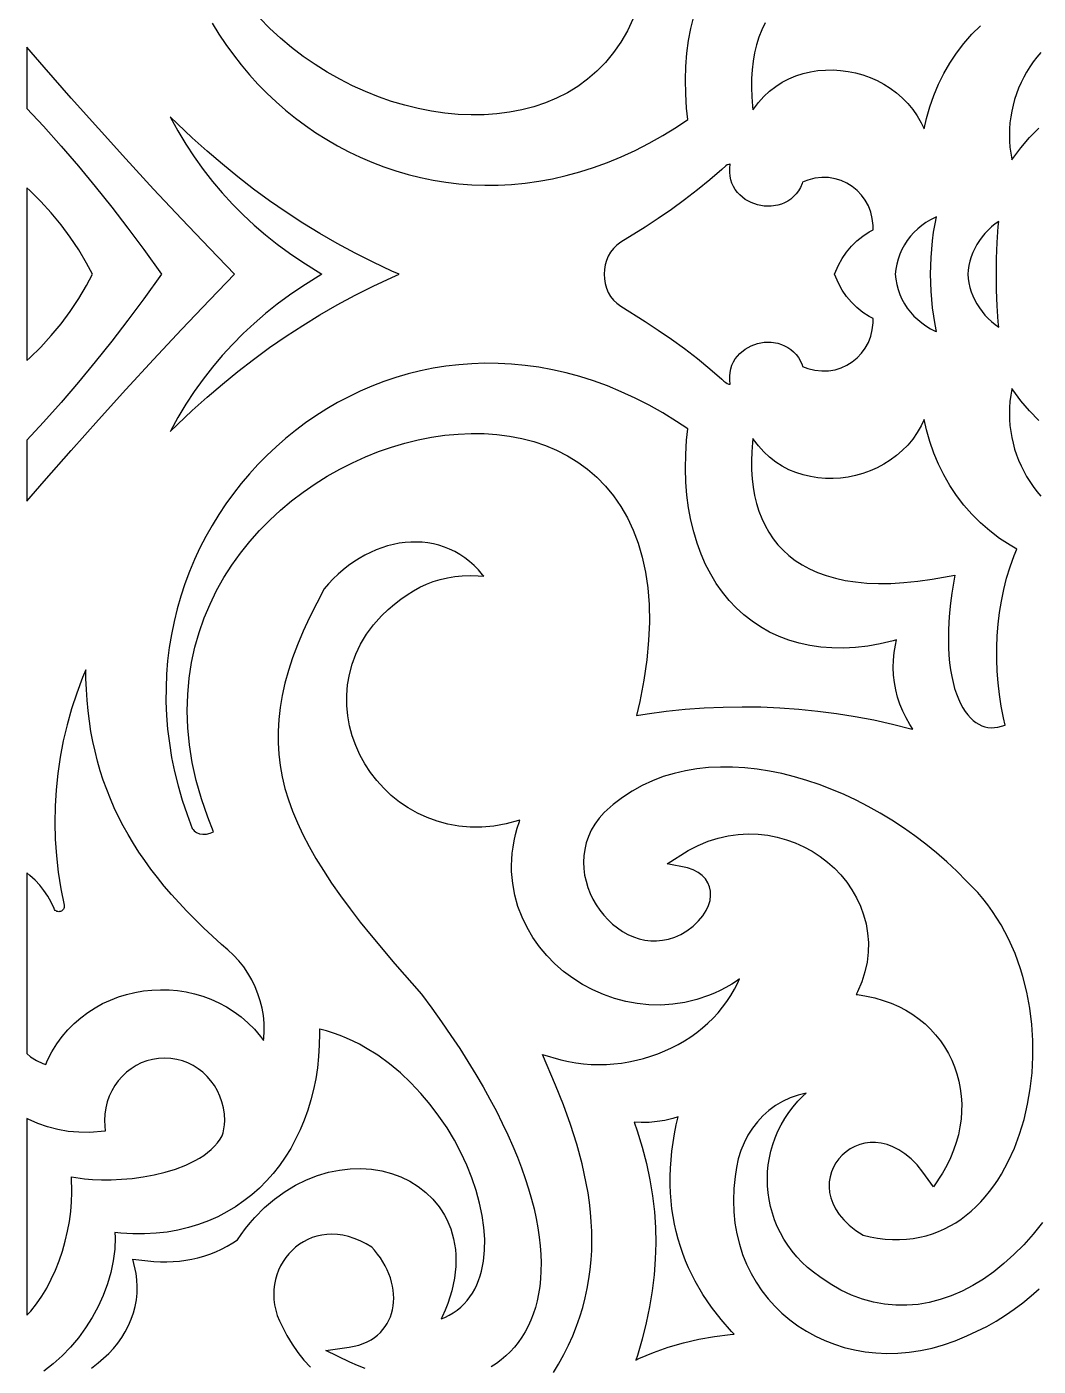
# Model space of a CAD drawing. Extents: x -375 to 375, y -1025 to 1025.
# Drawn here: x -265 to -207.8, y 379 to 454.6 of the extents above; entities that cross this region are included whole.
import ezdxf

# ---------------------------------------------------------------- set-up
doc = ezdxf.new("R2010")
doc.units = 0
doc.layers.add('LAYER_10', color=1, linetype='CONTINUOUS')

msp = doc.modelspace()

# ---------------------------------------------------------------- linework, layer by layer
at = {"layer": 'LAYER_10'}
for points in [[(-254.523, 454.844), (-254.145, 454.228), (-253.744, 453.628), (-253.322, 453.045), (-252.879, 452.479), (-252.415, 451.93), (-251.932, 451.401), (-251.43, 450.89), (-250.909, 450.4), (-250.37, 449.93), (-249.814, 449.481), (-249.242, 449.054), (-248.654, 448.649), (-248.05, 448.267), (-247.432, 447.909), (-246.8, 447.575), (-246.155, 447.266), (-245.496, 446.983), (-244.826, 446.726), (-244.144, 446.495), (-243.452, 446.292), (-242.749, 446.117), (-242.037, 445.971), (-241.315, 445.854), (-240.585, 445.767), (-239.848, 445.711), (-239.103, 445.686), (-238.352, 445.693), (-237.595, 445.732), (-236.833, 445.804), (-236.066, 445.91), (-235.295, 446.05), (-234.52, 446.226), (-233.743, 446.437), (-232.963, 446.685), (-232.181, 446.969), (-231.399, 447.292), (-230.616, 447.653), (-229.833, 448.053), (-229.05, 448.492), (-228.27, 448.972), (-227.64, 449.393), (-227.707, 450.031), (-227.756, 450.842), (-227.769, 451.63), (-227.746, 452.395), (-227.688, 453.137), (-227.596, 453.855), (-227.469, 454.547), (-227.309, 455.214)], [(-230.724, 455.11), (-231.051, 454.416), (-231.422, 453.771), (-231.835, 453.175), (-232.287, 452.627), (-232.777, 452.128), (-233.3, 451.676), (-233.856, 451.272), (-234.441, 450.914), (-235.053, 450.603), (-235.689, 450.337), (-236.347, 450.116), (-237.024, 449.939), (-237.719, 449.805), (-238.428, 449.713), (-239.151, 449.663), (-239.883, 449.654), (-240.625, 449.686), (-241.372, 449.757), (-242.123, 449.866), (-242.876, 450.014), (-243.629, 450.2), (-244.379, 450.422), (-245.125, 450.681), (-245.864, 450.976), (-246.594, 451.305), (-247.313, 451.669), (-248.019, 452.067), (-248.709, 452.499), (-249.381, 452.963), (-250.034, 453.46), (-250.664, 453.988), (-251.271, 454.548), (-251.85, 455.138)], [(-223.277, 454.858), (-223.463, 454.46), (-223.623, 454.043), (-223.757, 453.609), (-223.865, 453.158), (-223.947, 452.691), (-224.004, 452.21), (-224.035, 451.714), (-224.042, 451.206), (-224.024, 450.686), (-223.982, 450.155), (-223.957, 449.944), (-223.93, 449.988), (-223.652, 450.361), (-223.348, 450.698), (-223.02, 451.001), (-222.672, 451.268), (-222.305, 451.501), (-221.923, 451.699), (-221.528, 451.864), (-221.121, 451.995), (-220.706, 452.094), (-220.285, 452.16), (-219.859, 452.195), (-219.432, 452.199), (-219.005, 452.172), (-218.58, 452.116), (-218.159, 452.029), (-217.745, 451.913), (-217.339, 451.768), (-216.945, 451.595), (-216.563, 451.393), (-216.197, 451.163), (-215.847, 450.906), (-215.518, 450.621), (-215.211, 450.309), (-214.928, 449.97), (-214.672, 449.606), (-214.446, 449.215), (-214.282, 448.866), (-214.153, 449.452), (-213.964, 450.114), (-213.737, 450.76), (-213.471, 451.389), (-213.168, 451.999), (-212.827, 452.588), (-212.45, 453.154), (-212.035, 453.696), (-211.585, 454.211), (-211.099, 454.699)], [(-207.692, 453.188), (-207.913, 452.925), (-208.12, 452.652), (-208.314, 452.37), (-208.493, 452.081), (-208.659, 451.784), (-208.809, 451.481), (-208.945, 451.171), (-209.066, 450.855), (-209.171, 450.533), (-209.261, 450.208), (-209.335, 449.877), (-209.393, 449.544), (-209.435, 449.207), (-209.46, 448.867), (-209.468, 448.526), (-209.46, 448.183), (-209.434, 447.838), (-209.39, 447.494), (-209.329, 447.149), (-209.321, 447.113), (-209.274, 447.186), (-208.817, 447.803), (-208.327, 448.38), (-207.806, 448.915)], [(-207.806, 432.395), (-208.327, 432.931), (-208.817, 433.508), (-209.274, 434.125), (-209.321, 434.198), (-209.329, 434.162), (-209.39, 433.817), (-209.434, 433.472), (-209.46, 433.128), (-209.468, 432.785), (-209.46, 432.443), (-209.435, 432.104), (-209.393, 431.767), (-209.335, 431.433), (-209.261, 431.103), (-209.171, 430.777), (-209.066, 430.456), (-208.945, 430.14), (-208.809, 429.83), (-208.659, 429.526), (-208.493, 429.23), (-208.314, 428.94), (-208.12, 428.659), (-207.913, 428.386), (-207.692, 428.122)], [(-235.236, 378.593), (-234.945, 379.078), (-234.652, 379.611), (-234.385, 380.144), (-234.146, 380.677), (-233.932, 381.211), (-233.743, 381.745), (-233.579, 382.279), (-233.438, 382.814), (-233.321, 383.349), (-233.226, 383.885), (-233.152, 384.422), (-233.1, 384.96), (-233.069, 385.499), (-233.058, 386.038), (-233.066, 386.579), (-233.093, 387.121), (-233.138, 387.664), (-233.2, 388.208), (-233.28, 388.754), (-233.376, 389.298), (-233.616, 390.398), (-233.914, 391.5), (-234.265, 392.608), (-234.665, 393.721), (-235.11, 394.839), (-235.849, 396.559), (-234.811, 396.267), (-234.387, 396.171), (-233.961, 396.097), (-233.532, 396.043), (-233.102, 396.011), (-232.671, 396), (-232.242, 396.008), (-231.813, 396.037), (-231.388, 396.085), (-230.966, 396.153), (-230.548, 396.24), (-230.135, 396.345), (-229.729, 396.468), (-229.329, 396.61), (-228.938, 396.769), (-228.556, 396.945), (-228.184, 397.138), (-227.822, 397.347), (-227.473, 397.572), (-227.136, 397.813), (-226.812, 398.07), (-226.503, 398.341), (-226.21, 398.626), (-225.933, 398.926), (-225.672, 399.24), (-225.43, 399.566), (-225.206, 399.906), (-225.002, 400.259), (-224.819, 400.624), (-224.728, 400.834), (-224.84, 400.754), (-225.159, 400.549), (-225.482, 400.36), (-225.808, 400.189), (-226.137, 400.034), (-226.472, 399.895), (-227.139, 399.669), (-227.813, 399.505), (-228.49, 399.402), (-229.165, 399.359), (-229.835, 399.372), (-230.497, 399.44), (-231.149, 399.56), (-231.786, 399.731), (-232.407, 399.949), (-233.007, 400.214), (-233.584, 400.523), (-234.136, 400.873), (-234.658, 401.263), (-235.148, 401.69), (-235.603, 402.154), (-236.02, 402.651), (-236.395, 403.179), (-236.726, 403.738), (-237.009, 404.324), (-237.24, 404.935), (-237.418, 405.57), (-237.537, 406.221), (-237.574, 406.56), (-237.596, 406.899), (-237.601, 407.241), (-237.59, 407.588), (-237.562, 407.938), (-237.517, 408.29), (-237.455, 408.646), (-237.375, 409.003), (-237.276, 409.363), (-237.159, 409.724), (-237.128, 409.807), (-237.201, 409.781), (-237.906, 409.596), (-238.598, 409.476), (-239.276, 409.417), (-239.937, 409.417), (-240.579, 409.473), (-241.2, 409.583), (-241.8, 409.743), (-242.375, 409.952), (-242.923, 410.205), (-243.444, 410.5), (-243.936, 410.834), (-244.396, 411.205), (-244.823, 411.608), (-245.215, 412.043), (-245.571, 412.505), (-245.89, 412.992), (-246.169, 413.501), (-246.406, 414.03), (-246.601, 414.575), (-246.751, 415.134), (-246.855, 415.705), (-246.91, 416.283), (-246.915, 416.867), (-246.869, 417.453), (-246.769, 418.039), (-246.613, 418.62), (-246.401, 419.194), (-246.13, 419.758), (-245.8, 420.309), (-245.409, 420.842), (-244.954, 421.358), (-244.583, 421.702), (-244.222, 422.011), (-243.864, 422.293), (-243.504, 422.547), (-243.142, 422.774), (-242.776, 422.974), (-242.403, 423.147), (-242.022, 423.293), (-241.631, 423.412), (-241.23, 423.504), (-240.816, 423.569), (-240.389, 423.609), (-239.945, 423.624), (-239.485, 423.614), (-239.174, 423.592), (-239.236, 423.674), (-239.473, 423.949), (-239.721, 424.2), (-239.979, 424.429), (-240.247, 424.635), (-240.523, 424.818), (-240.807, 424.98), (-241.099, 425.12), (-241.398, 425.239), (-241.702, 425.337), (-242.013, 425.414), (-242.328, 425.471), (-242.647, 425.507), (-242.969, 425.523), (-243.294, 425.518), (-243.621, 425.494), (-243.949, 425.45), (-244.278, 425.386), (-244.605, 425.303), (-244.932, 425.2), (-245.256, 425.078), (-245.578, 424.938), (-245.895, 424.778), (-246.208, 424.6), (-246.515, 424.404), (-246.817, 424.19), (-247.111, 423.958), (-247.397, 423.708), (-247.674, 423.44), (-247.942, 423.156), (-248.183, 422.873), (-248.615, 422.071), (-249.019, 421.267), (-249.381, 420.485), (-249.7, 419.724), (-249.979, 418.982), (-250.216, 418.257), (-250.413, 417.548), (-250.569, 416.853), (-250.686, 416.172), (-250.762, 415.501), (-250.8, 414.84), (-250.798, 414.185), (-250.758, 413.537), (-250.679, 412.892), (-250.561, 412.248), (-250.405, 411.605), (-250.21, 410.959), (-249.977, 410.31), (-249.705, 409.656), (-249.395, 408.995), (-249.047, 408.326), (-248.66, 407.647), (-248.235, 406.956), (-247.771, 406.253), (-247.27, 405.536), (-246.73, 404.802), (-246.153, 404.052), (-245.539, 403.284), (-244.198, 401.683), (-242.699, 399.98), (-242.109, 399.184), (-241.554, 398.409), (-241.029, 397.648), (-240.532, 396.899), (-240.063, 396.164), (-239.621, 395.442), (-239.207, 394.734), (-238.82, 394.039), (-238.459, 393.358), (-238.124, 392.69), (-237.815, 392.035), (-237.53, 391.395), (-237.271, 390.768), (-237.036, 390.155), (-236.824, 389.556), (-236.636, 388.97), (-236.472, 388.399), (-236.33, 387.842), (-236.21, 387.298), (-236.112, 386.769), (-236.035, 386.254), (-235.98, 385.753), (-235.946, 385.267), (-235.932, 384.795), (-235.938, 384.337), (-235.963, 383.894), (-236.008, 383.466), (-236.072, 383.053), (-236.155, 382.654), (-236.256, 382.271), (-236.375, 381.903), (-236.511, 381.55), (-236.665, 381.213), (-236.836, 380.892), (-237.023, 380.587), (-237.225, 380.299), (-237.443, 380.027), (-237.676, 379.773), (-237.923, 379.535), (-238.184, 379.315), (-238.459, 379.112), (-238.745, 378.927)], [(-261.335, 378.837), (-260.971, 379.149), (-260.654, 379.402), (-260.368, 379.666), (-260.102, 379.951), (-259.855, 380.254), (-259.631, 380.573), (-259.429, 380.906), (-259.252, 381.25), (-259.1, 381.605), (-258.973, 381.968), (-258.874, 382.336), (-258.804, 382.709), (-258.762, 383.083), (-258.751, 383.457), (-258.771, 383.829), (-258.823, 384.198), (-259.01, 384.999), (-257.818, 384.871), (-257.45, 384.853), (-257.084, 384.851), (-256.723, 384.865), (-256.366, 384.894), (-256.014, 384.94), (-255.667, 385.002), (-255.325, 385.081), (-254.986, 385.177), (-254.653, 385.291), (-254.323, 385.422), (-253.998, 385.571), (-253.677, 385.739), (-253.361, 385.926), (-253.091, 386.103), (-252.885, 386.402), (-252.634, 386.737), (-252.376, 387.056), (-252.109, 387.36), (-251.562, 387.913), (-250.992, 388.402), (-250.404, 388.828), (-249.802, 389.191), (-249.189, 389.492), (-248.571, 389.733), (-247.95, 389.915), (-247.33, 390.039), (-246.715, 390.107), (-246.11, 390.12), (-245.517, 390.079), (-244.94, 389.986), (-244.384, 389.841), (-243.852, 389.646), (-243.348, 389.403), (-242.875, 389.112), (-242.439, 388.774), (-242.043, 388.391), (-241.694, 387.967), (-241.534, 387.734), (-241.389, 387.495), (-241.258, 387.245), (-241.14, 386.986), (-241.037, 386.717), (-240.948, 386.439), (-240.875, 386.153), (-240.818, 385.857), (-240.777, 385.554), (-240.752, 385.242), (-240.745, 384.923), (-240.756, 384.596), (-240.784, 384.262), (-240.831, 383.922), (-240.896, 383.575), (-240.98, 383.221), (-241.084, 382.861), (-241.207, 382.495), (-241.351, 382.123), (-241.515, 381.746), (-241.57, 381.633), (-241.379, 381.711), (-241.129, 381.836), (-240.895, 381.975), (-240.677, 382.127), (-240.475, 382.293), (-240.287, 382.472), (-240.115, 382.663), (-239.956, 382.866), (-239.812, 383.082), (-239.682, 383.309), (-239.565, 383.548), (-239.462, 383.797), (-239.372, 384.058), (-239.296, 384.328), (-239.234, 384.608), (-239.185, 384.894), (-239.126, 385.503), (-239.12, 386.138), (-239.165, 386.798), (-239.262, 387.478), (-239.408, 388.175), (-239.602, 388.882), (-239.843, 389.596), (-240.13, 390.311), (-240.461, 391.023), (-240.834, 391.727), (-241.249, 392.418), (-241.702, 393.092), (-242.194, 393.744), (-242.722, 394.37), (-243.284, 394.965), (-243.879, 395.525), (-244.506, 396.045), (-245.162, 396.521), (-245.849, 396.95), (-246.198, 397.143), (-246.557, 397.324), (-246.922, 397.49), (-247.292, 397.642), (-247.669, 397.778), (-248.051, 397.898), (-248.439, 398.003), (-248.463, 398.008), (-248.455, 397.747), (-248.466, 397.095), (-248.505, 396.453), (-248.572, 395.821), (-248.667, 395.2), (-248.79, 394.592), (-248.939, 393.998), (-249.116, 393.418), (-249.319, 392.854), (-249.548, 392.306), (-249.803, 391.776), (-250.083, 391.264), (-250.388, 390.772), (-250.718, 390.301), (-251.073, 389.851), (-251.451, 389.424), (-251.853, 389.021), (-252.278, 388.643), (-252.725, 388.291), (-253.195, 387.966), (-253.686, 387.669), (-254.199, 387.402), (-254.733, 387.164), (-255.287, 386.957), (-255.86, 386.783), (-256.453, 386.642), (-257.064, 386.535), (-257.694, 386.463), (-258.341, 386.427), (-259.006, 386.427), (-259.687, 386.465), (-260.017, 386.502), (-260.007, 386.23), (-260.031, 385.577), (-260.114, 384.916), (-260.253, 384.257), (-260.444, 383.603), (-260.685, 382.958), (-260.971, 382.328), (-261.301, 381.715), (-261.672, 381.126), (-262.08, 380.563), (-262.524, 380.031), (-262.999, 379.535), (-263.505, 379.08), (-264.038, 378.67)], [(-207.596, 387.068), (-208.118, 386.421), (-208.655, 385.82), (-209.206, 385.264), (-209.771, 384.754), (-210.347, 384.292), (-210.935, 383.878), (-211.533, 383.512), (-212.14, 383.196), (-212.754, 382.931), (-213.374, 382.717), (-213.999, 382.556), (-214.628, 382.448), (-215.259, 382.395), (-215.89, 382.396), (-216.521, 382.454), (-217.148, 382.569), (-217.771, 382.741), (-218.387, 382.97), (-218.996, 383.257), (-219.596, 383.603), (-220.179, 384.004), (-220.535, 384.26), (-220.873, 384.536), (-221.188, 384.828), (-221.48, 385.135), (-221.748, 385.456), (-221.992, 385.789), (-222.214, 386.133), (-222.411, 386.487), (-222.585, 386.85), (-222.736, 387.221), (-222.863, 387.599), (-222.966, 387.982), (-223.046, 388.369), (-223.102, 388.759), (-223.134, 389.152), (-223.143, 389.545), (-223.129, 389.939), (-223.091, 390.331), (-223.029, 390.721), (-222.944, 391.107), (-222.835, 391.488), (-222.702, 391.864), (-222.547, 392.233), (-222.367, 392.593), (-222.165, 392.945), (-221.938, 393.286), (-221.689, 393.615), (-221.416, 393.932), (-221.12, 394.235), (-220.951, 394.388), (-221.412, 394.275), (-221.86, 394.118), (-222.283, 393.919), (-222.681, 393.683), (-223.052, 393.41), (-223.395, 393.103), (-223.708, 392.764), (-223.991, 392.396), (-224.242, 392), (-224.459, 391.58), (-224.641, 391.136), (-224.786, 390.672), (-224.893, 390.19), (-224.962, 389.683), (-225.033, 388.994), (-225.058, 388.326), (-225.037, 387.677), (-224.974, 387.046), (-224.87, 386.434), (-224.725, 385.843), (-224.542, 385.273), (-224.323, 384.724), (-224.068, 384.199), (-223.78, 383.697), (-223.459, 383.219), (-223.107, 382.768), (-222.726, 382.343), (-222.317, 381.945), (-221.881, 381.576), (-221.421, 381.237), (-220.937, 380.928), (-220.43, 380.65), (-219.904, 380.406), (-219.358, 380.195), (-218.795, 380.018), (-218.216, 379.878), (-217.622, 379.774), (-217.015, 379.708), (-216.397, 379.681), (-215.769, 379.694), (-215.132, 379.747), (-214.488, 379.843), (-213.838, 379.982), (-213.184, 380.165), (-212.528, 380.394), (-211.866, 380.67), (-211.299, 380.926), (-210.748, 381.205), (-210.212, 381.507), (-209.691, 381.831), (-209.187, 382.176), (-208.7, 382.543), (-208.23, 382.929), (-207.777, 383.335)], [(-245.877, 378.819), (-246.309, 378.994), (-246.743, 379.188), (-248.106, 379.849), (-246.773, 380.023), (-246.49, 380.079), (-246.226, 380.151), (-245.98, 380.238), (-245.752, 380.339), (-245.542, 380.453), (-245.349, 380.579), (-245.173, 380.717), (-245.014, 380.865), (-244.87, 381.023), (-244.743, 381.19), (-244.63, 381.366), (-244.533, 381.55), (-244.45, 381.742), (-244.383, 381.941), (-244.33, 382.147), (-244.292, 382.359), (-244.27, 382.576), (-244.262, 382.797), (-244.269, 383.023), (-244.292, 383.251), (-244.329, 383.481), (-244.382, 383.712), (-244.449, 383.944), (-244.532, 384.175), (-244.629, 384.404), (-244.742, 384.632), (-244.87, 384.856), (-245.012, 385.076), (-245.169, 385.292), (-245.341, 385.502), (-245.504, 385.679), (-245.818, 385.868), (-246.156, 386.039), (-246.489, 386.175), (-246.815, 386.279), (-247.134, 386.352), (-247.445, 386.396), (-247.749, 386.411), (-248.043, 386.4), (-248.328, 386.364), (-248.603, 386.303), (-248.868, 386.22), (-249.121, 386.115), (-249.363, 385.989), (-249.592, 385.844), (-249.807, 385.681), (-250.008, 385.5), (-250.194, 385.303), (-250.364, 385.092), (-250.517, 384.866), (-250.652, 384.629), (-250.769, 384.38), (-250.866, 384.121), (-250.942, 383.853), (-250.998, 383.578), (-251.031, 383.296), (-251.042, 383.008), (-251.029, 382.716), (-250.992, 382.421), (-250.929, 382.124), (-250.839, 381.825), (-250.722, 381.526), (-250.573, 381.221), (-250.299, 380.693), (-250.001, 380.2), (-249.678, 379.737), (-249.332, 379.303), (-248.963, 378.898)]]:
    msp.add_lwpolyline(points, dxfattribs=at)
for points in [[(-260.949, 448.886), (-262.489, 450.611), (-264.014, 452.348), (-264.998, 453.485), (-264.998, 450.026), (-264.062, 449.016), (-263.063, 447.897), (-262.084, 446.761), (-261.128, 445.609), (-260.192, 444.439), (-259.279, 443.254), (-258.388, 442.052), (-257.391, 440.655), (-258.388, 439.258), (-259.279, 438.057), (-260.192, 436.871), (-261.128, 435.702), (-262.084, 434.549), (-263.063, 433.413), (-264.062, 432.295), (-264.998, 431.284), (-264.998, 427.825), (-264.014, 428.963), (-262.489, 430.699), (-260.949, 432.424), (-259.396, 434.138), (-257.829, 435.839), (-256.248, 437.529), (-254.654, 439.207), (-253.255, 440.655), (-254.654, 442.104), (-256.248, 443.782), (-257.829, 445.471), (-259.396, 447.173)], [(-255.538, 434.028), (-256.015, 433.305), (-256.465, 432.559), (-256.885, 431.791), (-256.9, 431.762), (-256.488, 432.164), (-255.652, 432.947), (-254.805, 433.706), (-253.944, 434.442), (-253.07, 435.154), (-252.179, 435.843), (-251.272, 436.508), (-250.348, 437.148), (-249.404, 437.765), (-248.44, 438.357), (-247.455, 438.924), (-246.448, 439.466), (-245.417, 439.983), (-244.362, 440.475), (-243.944, 440.655), (-244.362, 440.836), (-245.417, 441.328), (-246.448, 441.845), (-247.455, 442.387), (-248.44, 442.954), (-249.404, 443.546), (-250.348, 444.162), (-251.272, 444.803), (-252.179, 445.468), (-253.07, 446.157), (-253.944, 446.869), (-254.805, 447.605), (-255.652, 448.364), (-256.488, 449.146), (-256.9, 449.549), (-256.885, 449.519), (-256.465, 448.752), (-256.015, 448.006), (-255.538, 447.282), (-255.034, 446.581), (-254.504, 445.903), (-253.949, 445.249), (-253.37, 444.619), (-252.769, 444.013), (-252.146, 443.433), (-251.502, 442.877), (-250.839, 442.348), (-250.156, 441.846), (-249.457, 441.37), (-248.315, 440.655), (-249.457, 439.941), (-250.156, 439.465), (-250.839, 438.962), (-251.502, 438.433), (-252.146, 437.878), (-252.769, 437.297), (-253.37, 436.692), (-253.949, 436.062), (-254.504, 435.407), (-255.034, 434.729)], [(-226.39, 445.994), (-227.097, 445.419), (-227.827, 444.861), (-228.569, 444.322), (-229.311, 443.808), (-230.044, 443.322), (-231.419, 442.464), (-231.652, 442.299), (-231.844, 442.116), (-232.005, 441.909), (-232.137, 441.682), (-232.24, 441.439), (-232.312, 441.184), (-232.354, 440.923), (-232.365, 440.655), (-232.354, 440.387), (-232.312, 440.126), (-232.24, 439.872), (-232.137, 439.629), (-232.005, 439.402), (-231.844, 439.195), (-231.652, 439.011), (-231.419, 438.846), (-230.044, 437.988), (-229.311, 437.503), (-228.569, 436.989), (-227.827, 436.45), (-227.097, 435.891), (-226.39, 435.317), (-225.716, 434.73), (-225.598, 434.618), (-225.498, 434.538), (-225.407, 434.482), (-225.33, 434.45), (-225.269, 434.44), (-225.239, 434.443), (-225.267, 434.669), (-225.272, 434.894), (-225.251, 435.111), (-225.208, 435.319), (-225.143, 435.516), (-225.058, 435.701), (-224.955, 435.873), (-224.837, 436.032), (-224.699, 436.181), (-224.403, 436.422), (-224.064, 436.611), (-223.699, 436.74), (-223.317, 436.809), (-222.928, 436.814), (-222.549, 436.754), (-222.354, 436.694), (-222.171, 436.617), (-221.994, 436.522), (-221.826, 436.406), (-221.668, 436.271), (-221.522, 436.116), (-221.391, 435.941), (-221.276, 435.746), (-221.178, 435.533), (-221.151, 435.451), (-220.855, 435.334), (-220.453, 435.233), (-220.061, 435.189), (-219.681, 435.198), (-219.316, 435.257), (-218.97, 435.362), (-218.644, 435.51), (-218.342, 435.699), (-218.066, 435.926), (-217.822, 436.187), (-217.611, 436.479), (-217.436, 436.8), (-217.302, 437.147), (-217.212, 437.516), (-217.168, 437.906), (-217.172, 438.147), (-217.385, 438.258), (-217.749, 438.496), (-218.086, 438.768), (-218.393, 439.071), (-218.67, 439.403), (-218.915, 439.761), (-219.125, 440.142), (-219.348, 440.655), (-219.125, 441.169), (-218.915, 441.55), (-218.67, 441.908), (-218.393, 442.24), (-218.086, 442.543), (-217.749, 442.815), (-217.385, 443.053), (-217.172, 443.164), (-217.168, 443.405), (-217.212, 443.795), (-217.302, 444.164), (-217.436, 444.511), (-217.611, 444.831), (-217.822, 445.124), (-218.066, 445.385), (-218.342, 445.611), (-218.644, 445.8), (-218.97, 445.949), (-219.316, 446.054), (-219.681, 446.113), (-220.061, 446.122), (-220.453, 446.077), (-220.859, 445.975), (-221.059, 445.904), (-221.149, 445.865), (-221.178, 445.778), (-221.276, 445.564), (-221.391, 445.37), (-221.522, 445.195), (-221.668, 445.04), (-221.826, 444.904), (-221.994, 444.789), (-222.171, 444.693), (-222.354, 444.617), (-222.549, 444.557), (-222.928, 444.496), (-223.317, 444.502), (-223.699, 444.571), (-224.064, 444.7), (-224.397, 444.885), (-224.558, 445.005), (-224.704, 445.135), (-224.837, 445.279), (-224.955, 445.438), (-225.058, 445.609), (-225.143, 445.794), (-225.208, 445.991), (-225.251, 446.199), (-225.272, 446.416), (-225.267, 446.642), (-225.239, 446.868), (-225.269, 446.871), (-225.33, 446.86), (-225.407, 446.829), (-225.492, 446.776), (-225.721, 446.576)], [(-263.061, 443.453), (-263.617, 444.125), (-264.208, 444.769), (-264.833, 445.384), (-264.998, 445.531), (-264.998, 440.655), (-264.998, 435.78), (-264.833, 435.927), (-264.208, 436.542), (-263.617, 437.186), (-263.061, 437.858), (-262.541, 438.556), (-262.059, 439.279), (-261.615, 440.025), (-261.283, 440.655), (-261.615, 441.285), (-262.059, 442.032), (-262.541, 442.755)], [(-214.648, 438.089), (-214.421, 437.901), (-214.18, 437.731), (-213.926, 437.579), (-213.661, 437.447), (-213.593, 437.42), (-213.67, 437.814), (-213.806, 438.757), (-213.885, 439.704), (-213.919, 440.655), (-213.885, 441.607), (-213.806, 442.551), (-213.746, 443.026), (-213.67, 443.499), (-213.593, 443.891), (-213.661, 443.863), (-213.926, 443.732), (-214.18, 443.58), (-214.421, 443.41), (-214.648, 443.222), (-214.86, 443.017), (-215.056, 442.798), (-215.234, 442.565), (-215.395, 442.318), (-215.536, 442.061), (-215.657, 441.792), (-215.756, 441.515), (-215.834, 441.229), (-215.888, 440.936), (-215.916, 440.655), (-215.888, 440.375), (-215.834, 440.082), (-215.756, 439.796), (-215.657, 439.518), (-215.536, 439.25), (-215.395, 438.992), (-215.234, 438.746), (-215.056, 438.513), (-214.86, 438.293)], [(-211.163, 438.757), (-211.011, 438.548), (-210.845, 438.349), (-210.666, 438.159), (-210.472, 437.981), (-210.266, 437.814), (-210.065, 437.673), (-210.098, 437.966), (-210.165, 438.863), (-210.199, 439.761), (-210.2, 440.655), (-210.199, 441.549), (-210.165, 442.448), (-210.098, 443.344), (-210.065, 443.637), (-210.266, 443.496), (-210.472, 443.33), (-210.666, 443.151), (-210.845, 442.962), (-211.011, 442.763), (-211.163, 442.554), (-211.3, 442.337), (-211.422, 442.111), (-211.528, 441.879), (-211.619, 441.641), (-211.693, 441.396), (-211.751, 441.147), (-211.792, 440.894), (-211.814, 440.655), (-211.792, 440.417), (-211.751, 440.163), (-211.693, 439.914), (-211.619, 439.67), (-211.528, 439.431), (-211.422, 439.199), (-211.3, 438.974)], [(-254.269, 422.782), (-253.857, 423.517), (-253.406, 424.224), (-252.92, 424.903), (-252.401, 425.552), (-251.85, 426.173), (-251.271, 426.763), (-250.664, 427.322), (-250.034, 427.851), (-249.381, 428.347), (-248.709, 428.812), (-248.019, 429.243), (-247.313, 429.641), (-246.594, 430.006), (-245.864, 430.335), (-245.125, 430.63), (-244.379, 430.888), (-243.629, 431.111), (-242.876, 431.296), (-242.123, 431.444), (-241.372, 431.554), (-240.625, 431.625), (-239.883, 431.656), (-239.151, 431.647), (-238.428, 431.597), (-237.719, 431.506), (-237.024, 431.372), (-236.347, 431.195), (-235.689, 430.974), (-235.053, 430.708), (-234.441, 430.396), (-233.856, 430.039), (-233.3, 429.635), (-232.777, 429.183), (-232.287, 428.683), (-231.835, 428.136), (-231.422, 427.539), (-231.051, 426.895), (-230.724, 426.201), (-230.444, 425.458), (-230.212, 424.667), (-230.031, 423.826), (-229.903, 422.935), (-229.829, 421.993), (-229.812, 421.001), (-229.854, 419.958), (-229.957, 418.863), (-230.122, 417.716), (-230.351, 416.515), (-230.54, 415.717), (-229.928, 415.817), (-228.861, 415.959), (-227.792, 416.071), (-226.721, 416.15), (-225.649, 416.199), (-224.577, 416.217), (-223.505, 416.203), (-222.434, 416.158), (-221.365, 416.082), (-220.299, 415.975), (-219.236, 415.837), (-218.177, 415.668), (-217.123, 415.469), (-216.074, 415.238), (-215.032, 414.976), (-214.918, 414.944), (-215.094, 415.209), (-215.307, 415.582), (-215.493, 415.966), (-215.652, 416.36), (-215.783, 416.763), (-215.887, 417.173), (-215.963, 417.588), (-216.01, 418.009), (-216.028, 418.432), (-216.018, 418.856), (-215.978, 419.281), (-215.908, 419.704), (-215.84, 419.99), (-216.043, 419.932), (-216.765, 419.766), (-217.472, 419.645), (-218.163, 419.567), (-218.837, 419.532), (-219.493, 419.539), (-220.131, 419.588), (-220.75, 419.678), (-221.348, 419.809), (-221.926, 419.98), (-222.482, 420.19), (-223.015, 420.438), (-223.524, 420.724), (-224.009, 421.047), (-224.467, 421.406), (-224.9, 421.8), (-225.304, 422.228), (-225.681, 422.689), (-226.029, 423.182), (-226.347, 423.706), (-226.634, 424.261), (-226.891, 424.845), (-227.116, 425.457), (-227.309, 426.097), (-227.469, 426.763), (-227.596, 427.456), (-227.688, 428.173), (-227.746, 428.915), (-227.769, 429.681), (-227.756, 430.469), (-227.707, 431.28), (-227.64, 431.917), (-228.27, 432.338), (-229.05, 432.819), (-229.833, 433.258), (-230.616, 433.658), (-231.399, 434.019), (-232.181, 434.341), (-232.963, 434.626), (-233.743, 434.873), (-234.52, 435.085), (-235.295, 435.26), (-236.066, 435.401), (-236.833, 435.507), (-237.595, 435.579), (-238.352, 435.618), (-239.103, 435.625), (-239.848, 435.6), (-240.585, 435.543), (-241.315, 435.456), (-242.037, 435.339), (-242.749, 435.193), (-243.452, 435.018), (-244.144, 434.815), (-244.826, 434.585), (-245.496, 434.328), (-246.155, 434.045), (-246.8, 433.736), (-247.432, 433.402), (-248.05, 433.044), (-248.654, 432.662), (-249.242, 432.257), (-249.814, 431.83), (-250.37, 431.381), (-250.909, 430.911), (-251.43, 430.42), (-251.932, 429.91), (-252.415, 429.38), (-252.879, 428.832), (-253.322, 428.266), (-253.744, 427.682), (-254.145, 427.082), (-254.523, 426.466), (-254.879, 425.835), (-255.211, 425.188), (-255.518, 424.528), (-255.801, 423.854), (-256.059, 423.168), (-256.291, 422.469), (-256.496, 421.758), (-256.673, 421.037), (-256.823, 420.305), (-256.944, 419.563), (-257.036, 418.813), (-257.098, 418.054), (-257.13, 417.287), (-257.131, 416.512), (-257.1, 415.731), (-257.037, 414.944), (-256.941, 414.152), (-256.811, 413.355), (-256.647, 412.553), (-256.447, 411.748), (-256.213, 410.94), (-255.942, 410.129), (-255.645, 409.346), (-255.599, 409.278), (-255.537, 409.21), (-255.47, 409.152), (-255.405, 409.11), (-255.232, 409.04), (-255.047, 409.011), (-254.847, 409.021), (-254.64, 409.07), (-254.446, 409.154), (-254.775, 409.971), (-255.132, 411.019), (-255.421, 412.051), (-255.642, 413.063), (-255.798, 414.057), (-255.892, 415.031), (-255.925, 415.985), (-255.899, 416.917), (-255.817, 417.827), (-255.681, 418.715), (-255.493, 419.578), (-255.256, 420.418), (-254.971, 421.232), (-254.642, 422.02)], [(-221.121, 429.316), (-221.528, 429.447), (-221.923, 429.612), (-222.305, 429.81), (-222.672, 430.043), (-223.02, 430.31), (-223.348, 430.612), (-223.652, 430.95), (-223.93, 431.323), (-223.957, 431.367), (-223.982, 431.155), (-224.024, 430.625), (-224.042, 430.105), (-224.035, 429.596), (-224.004, 429.101), (-223.947, 428.62), (-223.865, 428.153), (-223.757, 427.702), (-223.623, 427.268), (-223.463, 426.851), (-223.277, 426.453), (-223.063, 426.073), (-222.822, 425.713), (-222.553, 425.374), (-222.255, 425.055), (-221.928, 424.758), (-221.571, 424.483), (-221.182, 424.231), (-220.762, 424.004), (-220.309, 423.801), (-219.822, 423.625), (-219.301, 423.477), (-218.745, 423.357), (-218.154, 423.266), (-217.526, 423.207), (-216.862, 423.18), (-216.161, 423.187), (-215.423, 423.228), (-214.647, 423.306), (-213.832, 423.42), (-212.557, 423.647), (-212.718, 422.634), (-212.791, 422.072), (-212.848, 421.529), (-212.886, 421.007), (-212.909, 420.505), (-212.915, 420.024), (-212.906, 419.563), (-212.882, 419.124), (-212.844, 418.706), (-212.792, 418.31), (-212.727, 417.935), (-212.65, 417.583), (-212.561, 417.253), (-212.46, 416.946), (-212.35, 416.662), (-212.23, 416.401), (-212.102, 416.163), (-211.965, 415.949), (-211.822, 415.758), (-211.673, 415.59), (-211.518, 415.446), (-211.358, 415.323), (-211.195, 415.223), (-211.027, 415.144), (-210.855, 415.086), (-210.678, 415.049), (-210.496, 415.032), (-210.308, 415.036), (-210.115, 415.062), (-209.915, 415.11), (-209.713, 415.18), (-209.802, 415.583), (-209.925, 416.242), (-210.024, 416.902), (-210.1, 417.565), (-210.152, 418.228), (-210.179, 418.892), (-210.181, 419.555), (-210.157, 420.216), (-210.106, 420.876), (-210.027, 421.534), (-209.921, 422.188), (-209.785, 422.838), (-209.621, 423.483), (-209.426, 424.122), (-209.201, 424.755), (-209.051, 425.12), (-209.431, 425.337), (-210.021, 425.729), (-210.577, 426.155), (-211.099, 426.612), (-211.585, 427.099), (-212.035, 427.615), (-212.45, 428.157), (-212.827, 428.723), (-213.168, 429.312), (-213.471, 429.922), (-213.737, 430.551), (-213.964, 431.197), (-214.153, 431.859), (-214.282, 432.445), (-214.446, 432.095), (-214.672, 431.705), (-214.928, 431.34), (-215.211, 431.002), (-215.518, 430.69), (-215.847, 430.405), (-216.197, 430.147), (-216.563, 429.918), (-216.945, 429.716), (-217.339, 429.542), (-217.745, 429.397), (-218.159, 429.282), (-218.58, 429.195), (-219.005, 429.138), (-219.432, 429.111), (-219.859, 429.115), (-220.285, 429.15), (-220.706, 429.217)], [(-258.662, 408.009), (-258.976, 408.498), (-259.272, 408.991), (-259.549, 409.489), (-259.809, 409.993), (-260.051, 410.502), (-260.276, 411.017), (-260.483, 411.538), (-260.673, 412.067), (-260.846, 412.603), (-261.002, 413.146), (-261.141, 413.698), (-261.263, 414.258), (-261.369, 414.827), (-261.458, 415.405), (-261.531, 415.993), (-261.588, 416.591), (-261.629, 417.2), (-261.654, 417.82), (-261.662, 418.304), (-261.847, 417.869), (-262.177, 416.989), (-262.469, 416.097), (-262.722, 415.196), (-262.936, 414.288), (-263.111, 413.372), (-263.246, 412.45), (-263.341, 411.524), (-263.397, 410.594), (-263.414, 409.662), (-263.39, 408.73), (-263.326, 407.797), (-263.221, 406.866), (-263.077, 405.937), (-262.89, 405.005), (-262.883, 404.941), (-262.888, 404.881), (-262.903, 404.826), (-262.927, 404.778), (-262.96, 404.735), (-262.999, 404.7), (-263.043, 404.671), (-263.091, 404.651), (-263.141, 404.638), (-263.193, 404.634), (-263.245, 404.639), (-263.296, 404.653), (-263.344, 404.677), (-263.388, 404.711), (-263.426, 404.757), (-263.458, 404.813), (-263.624, 405.177), (-263.813, 405.514), (-264.027, 405.835), (-264.267, 406.138), (-264.531, 406.423), (-264.817, 406.688), (-264.998, 406.83), (-264.998, 396.618), (-264.788, 396.444), (-264.45, 396.229), (-264.082, 396.058), (-263.927, 396.009), (-263.826, 396.248), (-263.58, 396.72), (-263.305, 397.164), (-263.002, 397.579), (-262.673, 397.964), (-262.32, 398.32), (-261.945, 398.646), (-261.551, 398.941), (-261.139, 399.206), (-260.712, 399.441), (-260.27, 399.646), (-259.817, 399.82), (-259.354, 399.963), (-258.883, 400.076), (-258.406, 400.158), (-257.924, 400.209), (-257.441, 400.229), (-256.956, 400.218), (-256.473, 400.176), (-255.993, 400.102), (-255.518, 399.996), (-255.05, 399.859), (-254.591, 399.69), (-254.142, 399.488), (-253.707, 399.254), (-253.286, 398.987), (-252.882, 398.688), (-252.496, 398.356), (-252.132, 397.991), (-251.79, 397.593), (-251.613, 397.352), (-251.597, 397.478), (-251.576, 397.909), (-251.586, 398.338), (-251.627, 398.763), (-251.699, 399.184), (-251.801, 399.597), (-251.932, 400.003), (-252.092, 400.398), (-252.28, 400.783), (-252.496, 401.156), (-252.739, 401.514), (-253.009, 401.856), (-253.306, 402.182), (-253.628, 402.488), (-253.991, 402.787), (-255.013, 403.731), (-255.955, 404.671), (-256.82, 405.613), (-257.226, 406.088), (-257.613, 406.564), (-257.981, 407.043), (-258.331, 407.524)], [(-227.611, 408.09), (-227.053, 408.379), (-226.49, 408.613), (-225.923, 408.794), (-225.355, 408.922), (-224.789, 409), (-224.228, 409.03), (-223.672, 409.014), (-223.126, 408.953), (-222.591, 408.85), (-222.07, 408.705), (-221.565, 408.522), (-221.078, 408.302), (-220.611, 408.047), (-220.167, 407.759), (-219.748, 407.439), (-219.356, 407.089), (-218.993, 406.711), (-218.662, 406.307), (-218.365, 405.878), (-218.105, 405.427), (-217.883, 404.955), (-217.703, 404.463), (-217.567, 403.954), (-217.478, 403.43), (-217.437, 402.894), (-217.447, 402.347), (-217.512, 401.791), (-217.631, 401.23), (-217.809, 400.665), (-218.046, 400.099), (-218.121, 399.956), (-218.057, 399.95), (-217.549, 399.87), (-217.061, 399.762), (-216.593, 399.626), (-216.145, 399.463), (-215.719, 399.275), (-215.314, 399.063), (-214.932, 398.827), (-214.572, 398.57), (-214.235, 398.291), (-213.922, 397.994), (-213.633, 397.678), (-213.368, 397.344), (-213.129, 396.996), (-212.915, 396.632), (-212.727, 396.255), (-212.565, 395.867), (-212.429, 395.467), (-212.321, 395.058), (-212.24, 394.641), (-212.187, 394.217), (-212.162, 393.787), (-212.165, 393.352), (-212.197, 392.915), (-212.258, 392.475), (-212.348, 392.035), (-212.468, 391.595), (-212.618, 391.157), (-212.799, 390.722), (-213.009, 390.291), (-213.251, 389.865), (-213.76, 389.082), (-214.349, 389.924), (-214.685, 390.328), (-215.025, 390.67), (-215.367, 390.952), (-215.709, 391.179), (-216.048, 391.353), (-216.382, 391.479), (-216.71, 391.558), (-217.03, 391.596), (-217.34, 391.594), (-217.64, 391.555), (-217.927, 391.481), (-218.2, 391.375), (-218.456, 391.24), (-218.693, 391.076), (-218.909, 390.888), (-219.103, 390.677), (-219.27, 390.446), (-219.41, 390.197), (-219.521, 389.934), (-219.6, 389.658), (-219.645, 389.372), (-219.655, 389.077), (-219.628, 388.775), (-219.56, 388.469), (-219.45, 388.158), (-219.293, 387.846), (-219.087, 387.533), (-218.829, 387.223), (-218.514, 386.917), (-218.141, 386.619), (-217.739, 386.355), (-217.342, 386.263), (-216.911, 386.187), (-216.489, 386.137), (-216.078, 386.111), (-215.676, 386.109), (-215.284, 386.131), (-214.902, 386.175), (-214.53, 386.241), (-214.168, 386.328), (-213.815, 386.436), (-213.472, 386.564), (-213.139, 386.711), (-212.815, 386.878), (-212.501, 387.063), (-212.197, 387.265), (-211.903, 387.486), (-211.618, 387.722), (-211.344, 387.976), (-211.08, 388.245), (-210.826, 388.529), (-210.582, 388.828), (-210.35, 389.14), (-210.128, 389.466), (-209.916, 389.805), (-209.716, 390.156), (-209.529, 390.516), (-209.184, 391.275), (-208.887, 392.07), (-208.638, 392.898), (-208.438, 393.754), (-208.287, 394.633), (-208.187, 395.528), (-208.139, 396.436), (-208.144, 397.35), (-208.202, 398.266), (-208.315, 399.178), (-208.482, 400.081), (-208.706, 400.973), (-208.838, 401.408), (-208.985, 401.839), (-209.146, 402.265), (-209.322, 402.684), (-209.512, 403.096), (-209.717, 403.499), (-209.936, 403.894), (-210.17, 404.279), (-210.419, 404.655), (-210.683, 405.02), (-210.961, 405.374), (-211.255, 405.717), (-211.564, 406.047), (-211.896, 406.37), (-212.444, 406.924), (-213.009, 407.454), (-213.593, 407.965), (-214.197, 408.456), (-214.817, 408.926), (-215.453, 409.375), (-216.103, 409.8), (-216.765, 410.202), (-217.438, 410.578), (-218.121, 410.929), (-218.811, 411.253), (-219.507, 411.549), (-220.208, 411.817), (-220.913, 412.055), (-221.618, 412.262), (-222.324, 412.438), (-223.028, 412.581), (-223.728, 412.691), (-224.424, 412.767), (-225.114, 412.807), (-225.796, 412.812), (-226.468, 412.78), (-227.129, 412.71), (-227.778, 412.601), (-228.414, 412.453), (-229.034, 412.266), (-229.638, 412.037), (-230.223, 411.766), (-230.79, 411.452), (-231.337, 411.095), (-231.862, 410.692), (-232.359, 410.249), (-232.646, 409.922), (-232.891, 409.582), (-233.094, 409.234), (-233.256, 408.88), (-233.379, 408.521), (-233.465, 408.159), (-233.516, 407.795), (-233.532, 407.431), (-233.517, 407.068), (-233.47, 406.708), (-233.393, 406.353), (-233.288, 406.005), (-233.157, 405.665), (-232.999, 405.337), (-232.818, 405.022), (-232.615, 404.722), (-232.391, 404.44), (-232.148, 404.176), (-231.888, 403.934), (-231.613, 403.716), (-231.325, 403.522), (-231.024, 403.356), (-230.714, 403.219), (-230.395, 403.111), (-230.069, 403.036), (-229.738, 402.995), (-229.402, 402.989), (-229.063, 403.019), (-228.722, 403.089), (-228.379, 403.199), (-228.035, 403.353), (-227.695, 403.55), (-227.336, 403.826), (-227.034, 404.114), (-226.79, 404.407), (-226.602, 404.702), (-226.468, 404.992), (-226.385, 405.275), (-226.35, 405.546), (-226.361, 405.804), (-226.415, 406.048), (-226.51, 406.275), (-226.649, 406.486), (-226.831, 406.678), (-227.06, 406.849), (-227.336, 406.993), (-227.66, 407.106), (-228.803, 407.339)], [(-262.465, 389.648), (-261.728, 389.542), (-261.283, 389.504), (-260.781, 389.485), (-260.234, 389.487), (-259.652, 389.514), (-259.045, 389.567), (-258.425, 389.65), (-257.801, 389.763), (-257.185, 389.91), (-256.586, 390.092), (-256.016, 390.312), (-255.48, 390.571), (-255.235, 390.713), (-255.001, 390.866), (-254.781, 391.029), (-254.576, 391.203), (-254.389, 391.386), (-254.219, 391.579), (-254.068, 391.783), (-253.95, 391.974), (-253.899, 392.145), (-253.854, 392.362), (-253.825, 392.594), (-253.814, 392.836), (-253.832, 393.198), (-253.883, 393.549), (-253.967, 393.887), (-254.082, 394.212), (-254.225, 394.52), (-254.395, 394.811), (-254.591, 395.083), (-254.81, 395.333), (-255.051, 395.561), (-255.313, 395.764), (-255.593, 395.94), (-255.889, 396.089), (-256.2, 396.207), (-256.525, 396.294), (-256.862, 396.347), (-257.209, 396.365), (-257.556, 396.347), (-257.892, 396.294), (-258.217, 396.207), (-258.529, 396.089), (-258.825, 395.94), (-259.105, 395.764), (-259.366, 395.561), (-259.608, 395.333), (-259.827, 395.083), (-260.023, 394.811), (-260.193, 394.52), (-260.336, 394.212), (-260.45, 393.887), (-260.534, 393.549), (-260.586, 393.198), (-260.603, 392.837), (-260.572, 392.231), (-261.458, 392.166), (-262.059, 392.171), (-262.655, 392.225), (-263.243, 392.326), (-263.82, 392.474), (-264.382, 392.667), (-264.926, 392.905), (-264.998, 392.943), (-264.998, 381.839), (-264.777, 382.07), (-264.453, 382.471), (-264.15, 382.907), (-263.87, 383.373), (-263.612, 383.867), (-263.378, 384.382), (-263.169, 384.916), (-262.985, 385.462), (-262.827, 386.017), (-262.695, 386.577), (-262.591, 387.136), (-262.515, 387.69), (-262.467, 388.235), (-262.448, 388.765)], [(-230.219, 391.322), (-229.976, 390.4), (-229.78, 389.488), (-229.63, 388.584), (-229.526, 387.686), (-229.466, 386.792), (-229.45, 385.901), (-229.477, 385.009), (-229.545, 384.116), (-229.656, 383.22), (-229.806, 382.318), (-229.995, 381.409), (-230.223, 380.49), (-230.488, 379.56), (-230.57, 379.304), (-230.408, 379.383), (-229.584, 379.728), (-228.742, 380.027), (-227.884, 380.278), (-227.014, 380.482), (-226.132, 380.637), (-225.241, 380.743), (-225.017, 380.758), (-225.173, 380.917), (-225.76, 381.59), (-226.297, 382.286), (-226.784, 383.007), (-227.218, 383.753), (-227.596, 384.521), (-227.766, 384.918), (-227.921, 385.318), (-228.061, 385.726), (-228.186, 386.139), (-228.297, 386.559), (-228.392, 386.985), (-228.472, 387.417), (-228.537, 387.855), (-228.586, 388.3), (-228.619, 388.751), (-228.636, 389.208), (-228.637, 389.672), (-228.621, 390.141), (-228.589, 390.617), (-228.54, 391.099), (-228.475, 391.588), (-228.392, 392.083), (-228.292, 392.584), (-228.187, 393.038), (-228.494, 392.945), (-228.932, 392.844), (-229.376, 392.773), (-229.823, 392.731), (-230.272, 392.719), (-230.681, 392.736), (-230.51, 392.256)]]:
    msp.add_lwpolyline(points, close=True, dxfattribs=at)

doc.saveas('drawing.dxf')
